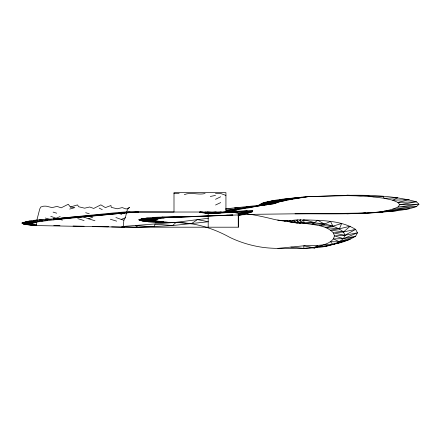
<?xml version="1.0" encoding="UTF-8"?>
<svg xmlns="http://www.w3.org/2000/svg" width="441" height="441" viewBox="0 0 441 441"><rect width="100%" height="100%" fill="white"/><g stroke="black" fill="none" stroke-linecap="round" stroke-linejoin="round"><path stroke-width="0.66" d="M36.493 222.314L36.327 225.577L124.704 227.203L238.305 227.203L238.283 213.394L232.876 212.204L227.71 211.917M123.171 227.176L123.893 220.164L125.343 217.722L127.118 210.555L128.122 208.626L129.577 207.452L126.275 209.04L122.212 207.601L117.196 208.786L111.259 207.364L110.961 205.512L105.388 207.595L100.851 204.85L93.707 208.439L89.644 207L84.628 208.185L78.696 206.763L77.489 204.911L70.328 206.994L68.283 204.249L61.139 207.838L57.082 206.399L52.06 207.584L46.129 206.162L43.698 206.162L40.759 207.022L39.756 208.951L36.774 220.439M36.553 225.169L25.837 224.568L22.116 223.482L22.05 222.898C34.668 218.78 48.471 219.888 61.542 218.069L119.605 212.358L128.656 211.934L173.997 212.027L173.997 192.612L225.935 192.612L225.935 212.027C242.39 212.286 258.586 215.484 274.478 219.486C281.997 220.991 289.627 221.922 297.278 222.27C312.884 222.959 330.546 221.834 343.511 231.922L344.912 235.279L343.511 238.642C332.558 247.561 317.294 247.621 303.849 248.388C290.707 248.068 277.483 249.126 264.391 247.561C252.467 246.072 240.792 242.644 229.954 237.44C216.818 230.169 202.436 225.015 187.486 223.245C171.455 221.195 155.028 223.83 139.185 220.329L138.898 219.519C152.74 216.195 167.288 217.286 181.427 217.132L172.095 217.005L160.948 217.567L151.395 218.521L148.788 219.144L141.434 218.73C148.981 219.816 156.34 220.858 163.815 222.093L147.878 221.724L159.89 221.674L139.185 220.329L155.739 220.472L155.816 219.772C161.687 217.336 168.313 217.705 174.548 217.204L173.997 217.22M202.413 211.906L199.409 212.198C211.889 215.032 224.48 212.38 236.756 209.944C244.86 207.617 254.705 208.483 261.667 203.428C276.54 198.77 292.422 198.389 307.829 196.675C343.881 195.595 381.25 192.298 416.497 201.851L418.95 204.205L416.497 206.559C405.742 210.396 394.215 210.925 382.953 212.077C353.704 214.607 324.333 213.687 295.018 213.813L254.942 214.304L180.077 217.132L162.619 217.126L155.541 217.981L153.854 217.474L151.395 218.521L146.577 218.025L148.788 219.144L155.816 219.772L138.898 219.519L157.128 221.123L142.267 221.09L168.633 222.347C161.836 221.619 154.174 222.81 147.9 219.816L148.788 219.144L157.349 219.078L151.395 218.521L160.232 218.427L155.541 217.981L164.261 217.876L160.948 217.567L162.619 217.126M290.862 247.087L303.849 248.388L312.002 247.644L314.477 247.914L317.636 245.417L325.116 244.689M312.002 247.644L319.433 246.232L324.378 246.585L325.712 244.22C336.103 245.102 346.714 241.376 355.628 236.216L357.469 232.804L355.628 229.392C340.276 220.042 321.23 220.588 303.849 219.816L300.564 222.38C311.489 225.318 325.028 223.857 333.44 232.925L334.449 235.918L333.44 238.912C328.672 244.523 320.976 245.383 314.477 247.914L303.849 245.791L277.88 248.388M225.45 211.377L229.502 211.25L226.172 210.467L273.547 203.764L278.348 202.061L289.627 199.657L307.829 196.675L346.957 195.633L360.606 195.947L373.323 196.851L384.243 198.296L392.622 200.181L397.887 202.375L416.497 201.851L399.684 204.723L397.887 207.077C386.112 212.413 372.81 212.479 360.137 213.466L382.953 212.077L373.323 212.595L397.865 210.633L384.243 211.151L409.303 208.753L392.622 209.271L416.497 206.559L397.887 207.077L418.95 204.205L399.684 204.723L397.887 202.375L409.303 199.663L392.622 200.181L397.865 197.777L384.243 198.296L382.953 196.333L373.323 196.851L365.589 195.424L360.606 195.947L346.957 195.115L346.957 195.633M215.511 199.299L220.687 196.78M215.539 205.015L220.715 202.573M225.77 208.819L267.042 204.514L261.144 205.55L259.793 205.082L266.342 204.822L273.547 203.764L261.083 203.946M276.667 202.91L268.872 203.946L261.667 203.428C275.95 202.838 289.505 197.303 303.893 197.204M50.754 216.322L56.073 218.223L60.208 216.52M83.316 216.917L88.635 218.824L92.775 217.121M115.884 217.518L121.203 219.425L125.343 217.722M327.465 245.372L324.378 246.585L341.681 242.103L339.063 242.589M266.342 204.822L268.872 203.946L277.284 202.507L262.996 202.866M287.46 221.509C296.253 218.968 305.955 219.359 314.477 222.826L317.636 220.191L324.378 224.094L330.552 221.448L332.883 226.134L341.681 223.504L339.41 228.802L330.469 230.103L343.511 231.922L355.628 229.392L344.912 235.279L334.449 235.918L343.511 238.642L355.628 236.216L339.41 241.789L330.469 241.734L332.883 244.496L350.237 239.391L339.41 241.789L333.44 238.912L343.511 238.642L357.469 232.804L344.912 235.279L333.44 232.925L343.511 231.922L350.237 226.216L339.41 228.802L325.712 227.617L332.883 226.134L319.433 225.61L324.378 224.094L312.002 224.193L314.477 222.826L303.849 223.455L297.278 223.118L287.46 221.509L287.46 220.687L290.724 220.45L290.724 222.044M69.706 209.067L74.86 207.623L70.328 206.994M238.041 215.798L252.23 211.856L252.787 210.82L225.941 211.553M314.477 247.914L317.823 247.131M184.316 194.641C191.118 191.752 198.224 195.335 205.093 193.478M210.302 196.477L215.495 195.407M238.283 227.203L238.283 213.394L252.787 210.82L232.876 212.204L247.313 210.996C231.657 211.261 216.013 215.34 200.435 212.093L206.906 213.179L216.509 213.455L213.306 213.224M278.348 202.061L270.157 202.937L265.058 202.265L274.021 201.735L286.667 200.308L280.206 200.572L279.759 199.646L288.282 199.145L301.787 197.188M206.906 213.179L216.134 211.878M124.505 213.014L137.702 211.9L119.605 212.358L124.505 213.014L138.38 212.027L122.118 212.876L61.542 218.069L66.569 218.587L124.505 213.014L64.055 218.455L53.267 218.819L53.378 219.888L66.569 218.587M259.793 205.082L268.872 203.946L270.157 202.937L279.837 201.719L267.808 201.631M244.347 213.879L245.687 213.714L238.305 215.103L252.23 211.856L238.283 213.394M208.328 218.278L176.152 222.297L122.802 226.465M284.77 198.99L288.282 199.145L300.051 197.777L295.867 197.755M297.703 197.816L307.829 196.675M281.738 201.35L274.021 201.735L271.215 200.975L289.627 199.657L288.282 199.145L296.363 198.384M122.118 212.876L64.055 218.455L59.651 219.353L53.267 218.819M274.021 201.735L284.021 200.837M226.172 210.467L236.756 209.944L235.433 209.166L234.662 207.805C243.697 208.968 252.357 206.537 261.144 205.55L253.779 206.586L246.629 206.609L244.127 208.61L235.433 209.166L225.643 209.139M225.395 211.702L236.244 211.686L223.51 212.005M160.948 217.567L232.892 214.988L180.077 217.132L181.427 217.132M137.956 227.308L172.679 225.544L208.323 221.751L197.458 219.585L191.179 223.835L176.152 222.297L172.679 225.544L154.945 224.116L154.422 226.735L135.525 225.643L137.956 227.308L122.879 226.801M164.482 222.418L167.244 222.325L155.508 222.181L173.997 222.418M288.282 199.145L292.874 199.012M317.636 245.417L303.849 245.791L303.849 248.388M346.957 213.295L365.589 212.986L346.957 213.813L346.957 213.295L295.018 213.813M200.743 212.187L199.409 212.198L204.111 212.556M173.925 193.478L179.123 193.478M215.478 193.478L220.671 193.478L225.886 195.407M137.702 212.027L225.935 212.027M226.547 215.202L228.212 215.202M33.957 225.07L23.384 224.039L32.491 224.535L31.956 223.973L22.116 223.482L32.491 224.535L33.957 225.07L25.837 224.568L36.327 225.577L31.735 225.059L36.531 225.147M107.119 226.454L108.486 226.481M29.437 224.794L36.305 224.943M53.769 225.566L59.97 225.709M73.052 226.013L84.071 226.266M92.334 226.454L108.177 226.823M111.617 226.9L124.704 227.203L121.424 226.878M275.217 200.308L280.206 200.572M280.945 220.555L287.46 220.687L284.197 221.112L284.197 220.737L277.709 220.098M131.506 212.452L128.656 211.934M207.061 211.906L218.207 213.02L218.08 212.082M218.554 212.76L220.467 212.948M219.927 211.906L223.102 212.397M211.735 212.496L215.324 213.411L207.915 213.036L205.627 211.928M121.203 219.425L123.893 220.164M110.349 219.221L116.661 221.15M88.635 218.824L94.947 220.754M77.781 218.626L84.093 220.55M56.073 218.223L57.148 218.521M45.219 218.025L49.717 219.359M118.221 213.306L121.837 214.381M85.653 212.705L89.275 213.78M53.091 212.11L56.707 213.185M58.763 218.962L62.385 220.153M99.175 208.091L102.273 209.668M303.849 219.816L303.849 223.455M208.191 213.08L208.191 227.203M32.347 223.4L31.956 223.973L22.05 222.898L32.347 223.4L39.029 221.614L53.378 219.888L45.781 219.342L47.81 220.445L39.183 219.905L43.014 221.024L33.555 220.489L39.029 221.614L28.974 221.084L35.903 222.209L25.501 221.691L33.67 222.81L23.18 222.297L32.347 223.4M300.564 219.91L297.278 222.27L300.564 223.455L300.564 219.91M297.278 220.065L294.004 222.088L297.278 223.118L297.278 220.065M294.004 220.246L290.724 221.834L294.004 222.584L294.004 220.246"/></g></svg>
